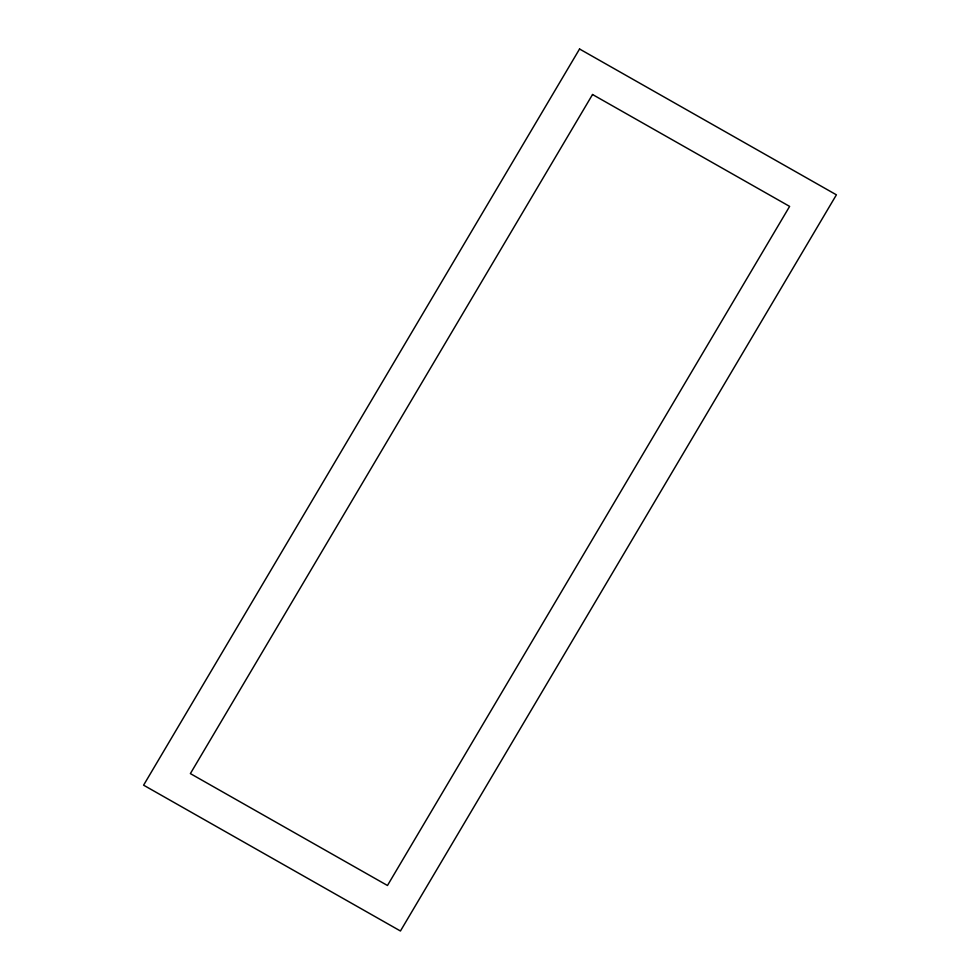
<?xml version="1.0" encoding="UTF-8"?>
<svg xmlns="http://www.w3.org/2000/svg" width="980" height="980" viewBox="0 0 980 980"><rect width="100%" height="100%" fill="white"/><g stroke="black" fill="none" stroke-linecap="round" stroke-linejoin="round"><path stroke-width="1.47" d="M579.56 49L143.595 785.176L400.44 931L836.406 194.824L579.56 49M592.533 94.509L190.377 773.6L387.468 885.491L789.623 206.4L592.533 94.509"/></g></svg>
